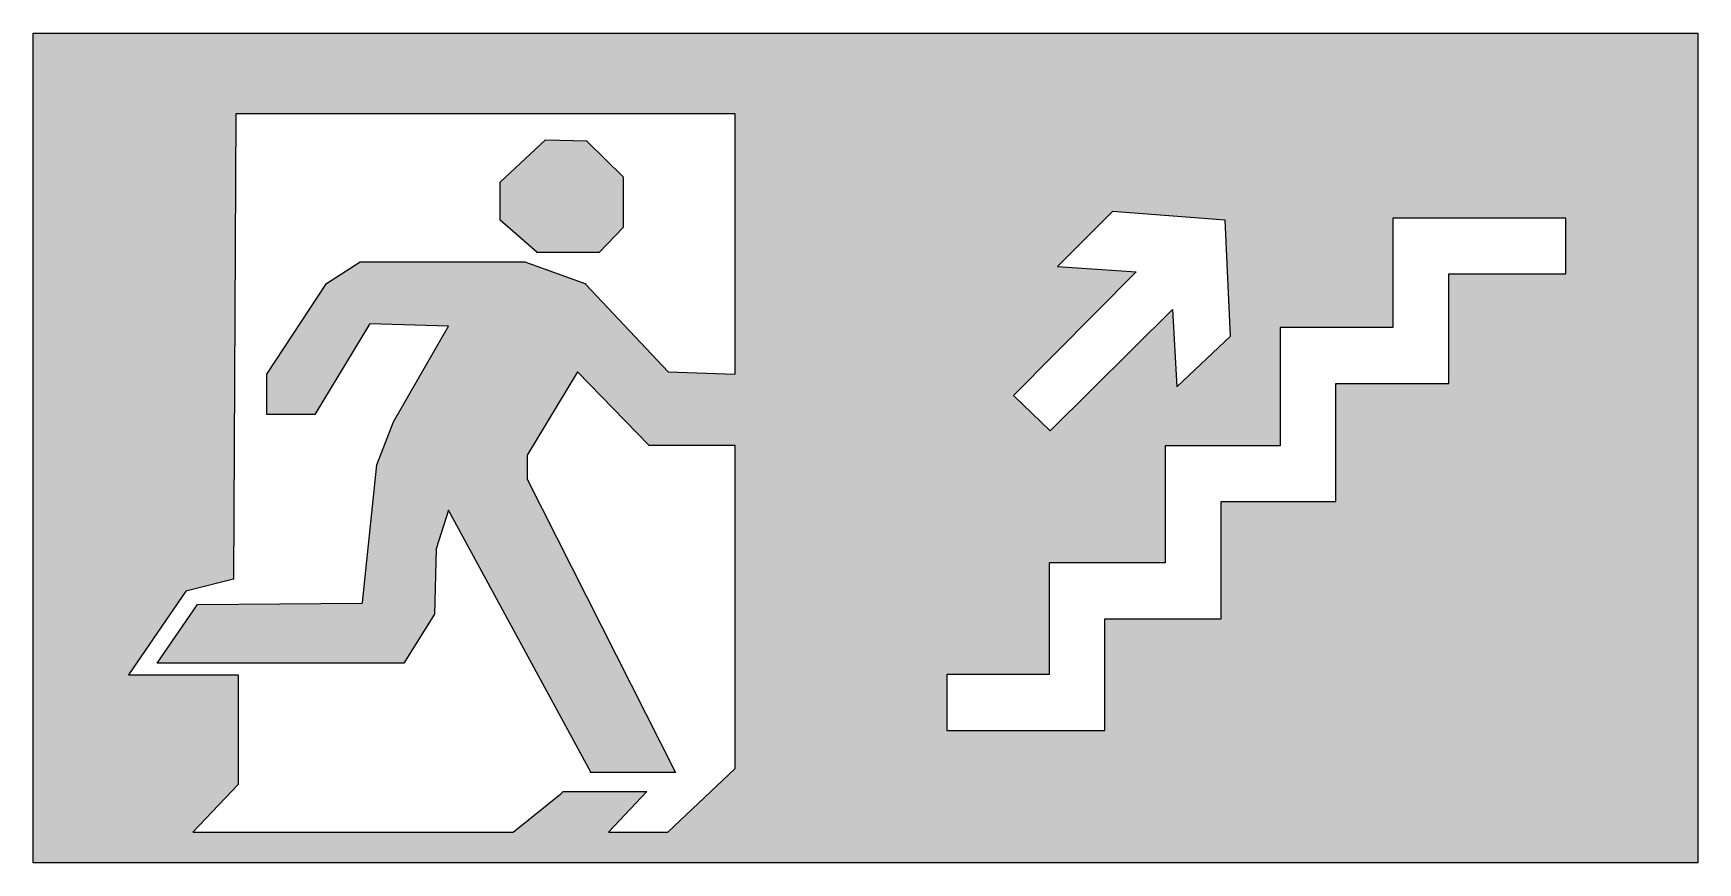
# Model space of a CAD drawing. Header units: millimetres. Extents: x 3899.1 to 3900.84, y 910.7 to 911.56.
import ezdxf

# ---------------------------------------------------------------- set-up
doc = ezdxf.new("R2010")
doc.units = ezdxf.units.MM
doc.layers.add('PLACA DE ORIENTACAO', color=96, linetype='Continuous')

msp = doc.modelspace()

# ---------------------------------------------------------------- hatches: boundary and pattern name
at = {"layer": 'PLACA DE ORIENTACAO', "lineweight": 25}
h = msp.add_hatch(color=96, dxfattribs=at)
h.paths.add_polyline_path([(3900.8415, 911.5612), (3899.1034, 911.5612), (3899.1034, 910.6952), (3900.8415, 910.6952)])
h.paths.add_polyline_path([(3900.4637, 911.0723), (3900.3437, 911.0723), (3900.3437, 910.95), (3900.2225, 910.95), (3900.2225, 910.8334), (3900.0575, 910.8334), (3900.0575, 910.8917), (3900.1642, 910.8917), (3900.1642, 911.0083), (3900.2854, 911.0083), (3900.2854, 911.1306), (3900.4054, 911.1306), (3900.4054, 911.2539), (3900.5232, 911.2539), (3900.5232, 911.3682), (3900.7038, 911.3682), (3900.7038, 911.3099), (3900.5815, 911.3099), (3900.5815, 911.1956), (3900.4637, 911.1956)], flags=16)
h.paths.add_polyline_path([(3900.3537, 911.2449), (3900.2976, 911.1922), (3900.2932, 911.2729), (3900.1652, 911.1462), (3900.1271, 911.1832), (3900.255, 911.3122), (3900.1731, 911.3178), (3900.2303, 911.375), (3900.3481, 911.366)], flags=16)
h.paths.add_polyline_path([(3899.8363, 910.7934), (3899.7661, 910.7271), (3899.7041, 910.7271), (3899.744, 910.7694), (3899.6567, 910.7694), (3899.6542, 910.7671), (3899.6044, 910.7271), (3899.27, 910.7271), (3899.3174, 910.7769), (3899.3174, 910.8915), (3899.2027, 910.8915), (3899.2626, 910.9787), (3899.3124, 910.9912), (3899.3149, 911.477), (3899.8363, 911.477), (3899.8363, 911.2054), (3899.7664, 911.2079), (3899.6791, 911.3001), (3899.6168, 911.3225), (3899.4447, 911.3225), (3899.4097, 911.3001), (3899.3474, 911.2054), (3899.3474, 911.1631), (3899.3973, 911.1631), (3899.4546, 911.2578), (3899.5369, 911.2553), (3899.4796, 911.1556), (3899.4621, 911.1108), (3899.4471, 910.9663), (3899.2748, 910.9647), (3899.2328, 910.9036), (3899.4903, 910.9036), (3899.5223, 910.9547), (3899.5241, 911.0231), (3899.5369, 911.0632), (3899.6857, 910.7894), (3899.7739, 910.7894), (3899.6193, 911.0958), (3899.6193, 911.1207), (3899.6717, 911.2079), (3899.7465, 911.1307), (3899.8363, 911.1307)], flags=16)
h.paths.add_polyline_path([(3899.7194, 911.3584), (3899.6943, 911.3324), (3899.6291, 911.3324), (3899.6293, 911.3326), (3899.591, 911.3661), (3899.591, 911.4057), (3899.6383, 911.45), (3899.6819, 911.449), (3899.6814, 911.4485), (3899.7198, 911.411), (3899.7194, 911.4106)], flags=0)

# ---------------------------------------------------------------- linework, layer by layer
at = {"layer": 'PLACA DE ORIENTACAO', "color": 96, "lineweight": 25}
for p, q in [((3899.1034, 911.5612), (3900.8415, 911.5612)), ((3899.1034, 910.6952), (3899.1034, 911.5612)), ((3900.8415, 911.5612), (3900.8415, 910.6952)), ((3899.3149, 911.477), (3899.3124, 910.9912)), ((3899.8363, 911.477), (3899.3149, 911.477)), ((3899.8363, 911.2054), (3899.8363, 911.477)), ((3899.591, 911.4057), (3899.6383, 911.45)), ((3899.6383, 911.45), (3899.6819, 911.449)), ((3899.6819, 911.449), (3899.6814, 911.4485)), ((3899.6814, 911.4485), (3899.7198, 911.411)), ((3899.591, 911.3661), (3899.591, 911.4057)), ((3899.7198, 911.411), (3899.7194, 911.4106)), ((3899.7194, 911.4106), (3899.7194, 911.3584)), ((3899.6293, 911.3326), (3899.591, 911.3661)), ((3899.7194, 911.3584), (3899.6943, 911.3324)), ((3899.6291, 911.3324), (3899.6293, 911.3326)), ((3899.6943, 911.3324), (3899.6291, 911.3324)), ((3899.4097, 911.3001), (3899.4447, 911.3225)), ((3899.4447, 911.3225), (3899.6168, 911.3225)), ((3899.6168, 911.3225), (3899.6803, 911.2997)), ((3899.3474, 911.2054), (3899.4097, 911.3001)), ((3899.6803, 911.2997), (3899.6799, 911.2993)), ((3899.6799, 911.2993), (3899.7664, 911.2079)), ((3899.4545, 911.2575), (3899.3973, 911.1631)), ((3899.4547, 911.2578), (3899.4545, 911.2575)), ((3899.5369, 911.2553), (3899.4547, 911.2578)), ((3899.4796, 911.1556), (3899.5369, 911.2553)), ((3899.3474, 911.1631), (3899.3474, 911.2054)), ((3899.6717, 911.2079), (3899.6193, 911.1207)), ((3899.7465, 911.1307), (3899.6717, 911.2079)), ((3899.7664, 911.2079), (3899.8363, 911.2054)), ((3899.3973, 911.1631), (3899.3474, 911.1631)), ((3899.4621, 911.1108), (3899.4796, 911.1556)), ((3899.6193, 911.1207), (3899.6193, 911.0958)), ((3899.8363, 911.1307), (3899.7465, 911.1307)), ((3899.8363, 910.7934), (3899.8363, 911.1307)), ((3899.4472, 910.9668), (3899.4621, 911.1108)), ((3899.6193, 911.0958), (3899.7739, 910.7894)), ((3899.5369, 911.0632), (3899.5241, 911.0231)), ((3899.6855, 910.7898), (3899.5369, 911.0632)), ((3899.5241, 911.0231), (3899.5223, 910.9547)), ((3899.2626, 910.9787), (3899.2027, 910.8915)), ((3899.3124, 910.9912), (3899.2626, 910.9787)), ((3899.2328, 910.9036), (3899.2748, 910.9647)), ((3899.2748, 910.9647), (3899.4467, 910.9663)), ((3899.4467, 910.9663), (3899.4472, 910.9668)), ((3899.5223, 910.9547), (3899.4903, 910.9036)), ((3899.2027, 910.8915), (3899.3174, 910.8915)), ((3899.4903, 910.9036), (3899.2328, 910.9036)), ((3899.3174, 910.8915), (3899.3174, 910.7769)), ((3899.685, 910.7894), (3899.6855, 910.7898)), ((3899.7739, 910.7894), (3899.685, 910.7894)), ((3899.7661, 910.7271), (3899.8363, 910.7934)), ((3899.3174, 910.7769), (3899.27, 910.7271)), ((3899.6542, 910.7671), (3899.6567, 910.7694)), ((3899.6567, 910.7694), (3899.744, 910.7694)), ((3899.744, 910.7694), (3899.7041, 910.7271)), ((3899.6044, 910.7271), (3899.6542, 910.7671)), ((3899.27, 910.7271), (3899.6044, 910.7271)), ((3899.7041, 910.7271), (3899.7661, 910.7271)), ((3900.8415, 910.6952), (3899.1034, 910.6952))]:
    msp.add_line(p, q, dxfattribs=at)
for points in [[(3900.4637, 911.1956), (3900.5815, 911.1956), (3900.5815, 911.3099), (3900.7038, 911.3099), (3900.7038, 911.3682), (3900.5232, 911.3682), (3900.5232, 911.2539), (3900.4054, 911.2539), (3900.4054, 911.1306), (3900.2854, 911.1306), (3900.2854, 911.0083), (3900.1642, 911.0083), (3900.1642, 910.8917), (3900.0575, 910.8917), (3900.0575, 910.8334), (3900.2225, 910.8334), (3900.2225, 910.95), (3900.3437, 910.95), (3900.3437, 911.0723), (3900.4637, 911.0723)], [(3900.3481, 911.366), (3900.2303, 911.375), (3900.1731, 911.3178), (3900.255, 911.3122), (3900.1271, 911.1832), (3900.1652, 911.1462), (3900.2932, 911.2729), (3900.2976, 911.1922), (3900.3537, 911.2449)]]:
    msp.add_lwpolyline(points, close=True, dxfattribs=at)

doc.saveas('drawing.dxf')
